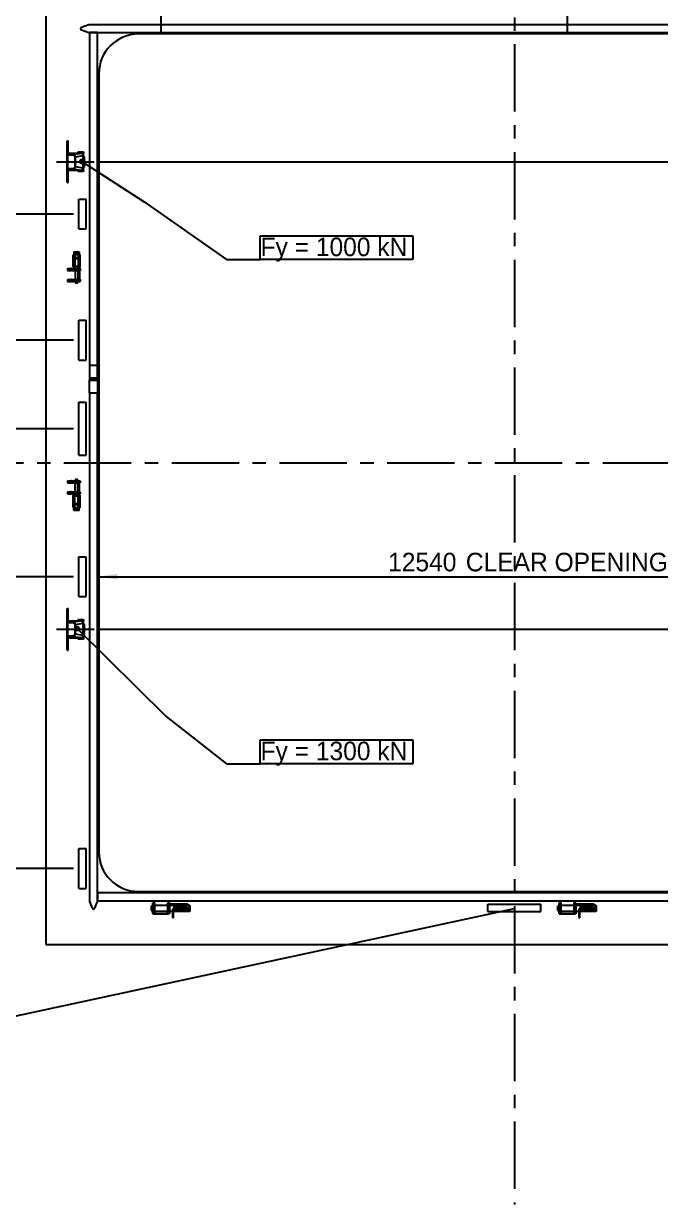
# Model space of a CAD drawing. Header units: millimetres. Extents: x 122 to 67127, y 397 to 47119.
# Drawn here: x 13411 to 23017, y 11385 to 29201 of the extents above; entities that cross this region are included whole.
import ezdxf

# ---------------------------------------------------------------- set-up
doc = ezdxf.new("R2010")
doc.units = ezdxf.units.MM
doc.header["$LTSCALE"] = 80
doc.linetypes.add('CENTERX2', pattern=[20.32, 12.7, -2.54, 2.54, -2.54])
doc.layers.add('AM_0', color=7, linetype='Continuous', lineweight=25)
for name, color, linetype in [('AM_5', 3, 'Continuous'), ('AM_6', 2, 'Continuous'), ('AM_7', 4, 'CENTERX2')]:
    doc.layers.add(name, color=color, linetype=linetype)
doc.styles.add('SLDTEXTSTYLE0', font='ARIAL.TTF', dxfattribs={"width": 0.948})
doc.dimstyles.new('SLDDIMSTYLE1', dxfattribs={"dimtxt": 280, "dimasz": 280, "dimexe": 0, "dimexo": 0.0625, "dimgap": 70, "dimtad": 0, "dimtih": 1, "dimtoh": 1, "dimdec": 1, "dimrnd": 1e-09, "dimzin": 12, "dimdsep": 46, "dimtxsty": 'SLDTEXTSTYLE0', "dimsah": 1, "dimcen": 0.09, "dimadec": 0, "dimazin": 3, "dimtfac": 1, "dimtdec": 1, "dimtofl": 0, "dimtmove": 0, "dimatfit": 3, "dimfxl": 1, "dimfrac": 2, "dimtolj": 1, "dimtzin": 12, "dimarcsym": 0})
doc.dimstyles.new('SLDDIMSTYLE2', dxfattribs={"dimtxt": 280, "dimasz": 280, "dimexe": 0, "dimexo": 0.0625, "dimgap": 70, "dimtad": 1, "dimdec": 1, "dimrnd": 1e-09, "dimzin": 12, "dimdsep": 46, "dimtxsty": 'SLDTEXTSTYLE0', "dimsah": 1, "dimcen": 0.09, "dimadec": 0, "dimazin": 3, "dimtfac": 1, "dimtdec": 1, "dimtofl": 0, "dimtmove": 0, "dimatfit": 3, "dimfxl": 1, "dimfrac": 2, "dimtolj": 1, "dimtzin": 12, "dimarcsym": 0})

# ---------------------------------------------------------------- blocks, each defined once
blk = doc.blocks.new('SW_NOTE_0')
at = {"layer": 'AM_6', "color": 0}
for p, q in [((-5, 29), (-5, 386)), ((-5, 386), (2297, 386)), ((2297, 386), (2297, 29)), ((2297, 29), (-5, 29))]:
    blk.add_line(p, q, dxfattribs=at)
at = {"layer": 'AM_6', "color": 0, "insert": (0, 361), "char_height": 280, "attachment_point": 1, "style": 'SLDTEXTSTYLE0'}
blk.add_mtext('Fy = 1000 kN', dxfattribs=at)
blk = doc.blocks.new('SW_NOTE_0_1')
at = {"layer": 'AM_6', "color": 0}
for p, q in [((-5, 27), (-5, 391)), ((-5, 391), (2297, 391)), ((2297, 391), (2297, 27)), ((2297, 27), (-5, 27))]:
    blk.add_line(p, q, dxfattribs=at)
at = {"layer": 'AM_6', "color": 0, "insert": (0, 361), "char_height": 280, "attachment_point": 1, "style": 'SLDTEXTSTYLE0'}
blk.add_mtext('Fy = 1300 kN', dxfattribs=at)
blk = doc.blocks.new('_Dot')
at = {"color": 0, "linetype": 'ByBlock', "lineweight": -2}
blk.add_line((-0.5, 0), (-1, 0), dxfattribs=at)
at = {"color": 0, "linetype": 'ByBlock', "const_width": 0.5}
blk.add_lwpolyline([(-0.25, 0, 1), (0.25, 0, 1)], format="xyb", close=True, dxfattribs=at)
blk = doc.blocks.new('_D_1')
at = {"layer": 'AM_5'}
for p, q in [((14164, 23088), (4978, 23088)), ((5064, 22575), (5064, 23088))]:
    blk.add_line(p, q, dxfattribs=at)
blk.add_solid([(5064, 23088), (5021, 22808), (5107, 22808)], dxfattribs=at)
at = {"layer": 'AM_5', "insert": (4336, 23235), "char_height": 280, "attachment_point": 1, "style": 'SLDTEXTSTYLE0'}
blk.add_mtext('513', dxfattribs=at)
blk = doc.blocks.new('_D_2')
at = {"layer": 'AM_5'}
for p, q in [((14164, 24424), (4978, 24424)), ((5064, 23088), (5064, 24424))]:
    blk.add_line(p, q, dxfattribs=at)
blk.add_solid([(5064, 24424), (5021, 24144), (5107, 24144)], dxfattribs=at)
at = {"layer": 'AM_5', "insert": (4122, 24571), "char_height": 280, "attachment_point": 1, "style": 'SLDTEXTSTYLE0'}
blk.add_mtext('1849', dxfattribs=at)
blk = doc.blocks.new('_D_3')
at = {"layer": 'AM_5'}
for p, q in [((14164, 26328), (4978, 26328)), ((5064, 24424), (5064, 26328))]:
    blk.add_line(p, q, dxfattribs=at)
blk.add_solid([(5064, 26328), (5021, 26048), (5107, 26048)], dxfattribs=at)
at = {"layer": 'AM_5', "insert": (4122, 26475), "char_height": 280, "attachment_point": 1, "style": 'SLDTEXTSTYLE0'}
blk.add_mtext('3753', dxfattribs=at)
blk = doc.blocks.new('_D_4')
at = {"layer": 'AM_5'}
for p, q in [((5064, 22575), (5064, 20856)), ((14164, 20856), (4978, 20856))]:
    blk.add_line(p, q, dxfattribs=at)
blk.add_solid([(5064, 20856), (5107, 21136), (5021, 21136)], dxfattribs=at)
at = {"layer": 'AM_5', "insert": (4122, 21003), "char_height": 280, "attachment_point": 1, "style": 'SLDTEXTSTYLE0'}
blk.add_mtext('1719', dxfattribs=at)
blk = doc.blocks.new('_D_5')
at = {"layer": 'AM_5'}
for p, q in [((5064, 20856), (5064, 16452)), ((14164, 16452), (4978, 16452))]:
    blk.add_line(p, q, dxfattribs=at)
blk.add_solid([(5064, 16452), (5107, 16732), (5021, 16732)], dxfattribs=at)
at = {"layer": 'AM_5', "insert": (4122, 16599), "char_height": 280, "attachment_point": 1, "style": 'SLDTEXTSTYLE0'}
blk.add_mtext('6123', dxfattribs=at)
blk = doc.blocks.new('_D_9')
at = {"layer": 'AM_5'}
for p, q in [((31371, 22575), (31371, 20062)), ((14556, 20062), (31457, 20062))]:
    blk.add_line(p, q, dxfattribs=at)
blk.add_solid([(31371, 20062), (31414, 20342), (31328, 20342)], dxfattribs=at)
at = {"layer": 'AM_5', "insert": (31457, 20208), "char_height": 280, "attachment_point": 1, "style": 'SLDTEXTSTYLE0'}
blk.add_mtext('2513.5', dxfattribs=at)
blk = doc.blocks.new('_D_11')
at = {"layer": 'AM_5'}
for p, q in [((14556, 27117), (31457, 27117)), ((31371, 22575), (31371, 27117))]:
    blk.add_line(p, q, dxfattribs=at)
blk.add_solid([(31371, 27117), (31328, 26837), (31414, 26837)], dxfattribs=at)
at = {"layer": 'AM_5', "insert": (31457, 27264), "char_height": 280, "attachment_point": 1, "style": 'SLDTEXTSTYLE0'}
blk.add_mtext('4542', dxfattribs=at)
blk = doc.blocks.new('_D_20')
at = {"layer": 'AM_5'}
blk.add_line((14546, 20856), (27086, 20856), dxfattribs=at)
for points in [[(14546, 20856), (14826, 20813), (14826, 20900)], [(27086, 20856), (26806, 20900), (26806, 20813)]]:
    blk.add_solid(points, dxfattribs=at)
at = {"layer": 'AM_5', "char_height": 280, "attachment_point": 1, "style": 'SLDTEXTSTYLE0'}
for s, insert in [('12540', (18910, 21217)), (' CLEAR OPENING', (19979, 21217))]:
    blk.add_mtext(s, dxfattribs=dict(at, insert=insert))

msp = doc.modelspace()

# ---------------------------------------------------------------- linework, layer by layer
at = {"layer": 'AM_0'}
for p, q in [((13746.47, 29845.45), (13746.47, 15305.45)), ((14396.47, 29185.45), (14284.55, 29144.21)), ((14284.55, 29106.68), (14396.47, 29065.45)), ((27236.47, 29185.45), (14396.47, 29185.45)), ((14396.47, 29065.45), (27236.47, 29065.45)), ((14526.47, 29065.45), (14406.47, 29065.45)), ((14406.47, 29065.45), (14406.47, 24045.45)), ((14526.47, 24045.45), (14526.47, 29065.45)), ((26486.47, 29045.45), (15146.47, 29045.45)), ((14546.47, 28445.45), (14546.47, 16705.45)), ((14066.47, 27264.25), (14066.47, 27432.25)), ((14066.47, 27432.25), (14081.47, 27432.25)), ((14066.47, 27264.25), (14081.47, 27264.25)), ((14066.47, 27241.48), (14066.47, 27264.25)), ((14081.47, 27264.25), (14081.47, 27432.25)), ((14081.47, 27239.25), (14081.47, 27264.25)), ((14236.47, 27252.45), (14236.47, 27264.45)), ((14236.47, 27264.45), (14316.47, 27264.45)), ((14316.47, 27264.45), (14316.47, 27252.45)), ((14076.47, 27242.45), (14066.47, 27241.48)), ((14066.47, 27222.45), (14066.47, 27241.48)), ((14078.47, 27222.45), (14066.47, 27222.45)), ((14066.47, 27012.45), (14066.47, 27222.45)), ((14163.47, 27217.45), (14072.47, 27217.45)), ((14072.47, 27217.45), (14072.47, 27017.45)), ((14078.47, 27242.45), (14076.47, 27242.45)), ((14078.47, 27222.45), (14078.47, 27242.45)), ((14078.47, 27239.25), (14081.47, 27239.25)), ((14078.47, 27217.45), (14078.47, 27222.45)), ((14078.69, 27236.06), (14078.68, 27232.08)), ((14078.68, 27232.08), (14078.68, 27217.45)), ((14078.69, 27236.06), (14086.71, 27243.2)), ((14078.69, 27217.45), (14078.69, 27236.06)), ((14086.71, 27223.61), (14080.48, 27217.45)), ((14081.47, 27244.45), (14236.47, 27244.45)), ((14086.71, 27243.2), (14086.71, 27223.61)), ((14273.22, 27242.59), (14086.71, 27243.2)), ((14086.71, 27223.61), (14159.46, 27223.37)), ((14159.44, 27217.45), (14159.46, 27223.37)), ((14273.22, 27242.59), (14159.46, 27223.37)), ((14189.47, 27195.45), (14163.47, 27217.45)), ((14189.47, 27039.45), (14189.47, 27195.45)), ((14189.47, 27192.45), (14192.5, 27192.45)), ((14192.5, 27192.45), (14310.86, 27212.45)), ((14192.5, 27042.45), (14192.5, 27192.45)), ((14236.47, 27252.45), (14316.47, 27252.45)), ((14236.47, 27247.45), (14236.47, 27252.45)), ((14316.47, 27247.45), (14236.47, 27247.45)), ((14236.47, 27247.45), (14236.47, 27242.71)), ((14288.47, 27242.45), (14276.9, 27242.45)), ((14288.47, 27242.45), (14316.47, 27242.45)), ((14310.86, 27022.45), (14310.86, 27212.45)), ((14316.47, 27252.45), (14316.47, 27247.45)), ((14316.47, 27242.45), (14316.47, 27247.45)), ((14316.47, 27214.45), (14316.47, 27242.45)), ((14316.47, 27020.45), (14316.47, 27214.45)), ((14321.47, 27197.45), (14316.47, 27197.45)), ((14321.47, 27037.45), (14321.47, 27197.45)), ((14321.47, 27197.45), (14326.47, 27197.45)), ((14331.47, 27197.45), (14326.47, 27197.45)), ((14326.47, 27197.45), (14326.47, 27037.45)), ((14331.47, 27037.45), (14331.47, 27197.45)), ((14078.47, 27012.45), (14066.47, 27012.45)), ((14066.47, 26993.41), (14066.47, 27012.45)), ((14066.47, 26993.41), (14076.47, 26992.45)), ((14066.47, 26970.65), (14066.47, 26993.41)), ((14066.47, 26970.65), (14081.47, 26970.65)), ((14066.47, 26802.65), (14066.47, 26970.65)), ((14072.47, 27017.45), (14163.47, 27017.45)), ((14078.47, 26992.45), (14076.47, 26992.45)), ((14078.47, 27012.45), (14078.47, 27017.45)), ((14078.47, 26992.45), (14078.47, 27012.45)), ((14078.47, 26995.65), (14081.47, 26995.65)), ((14078.67, 27017.45), (14078.67, 27002.81)), ((14078.68, 26998.83), (14078.67, 27002.81)), ((14078.68, 26998.83), (14078.68, 27017.45)), ((14086.71, 26991.69), (14078.68, 26998.83)), ((14080.48, 27017.45), (14086.71, 27011.28)), ((14081.47, 26970.65), (14081.47, 26995.65)), ((14081.47, 26990.45), (14236.47, 26990.45)), ((14081.47, 26802.65), (14081.47, 26970.65)), ((14159.46, 27011.52), (14086.71, 27011.28)), ((14086.71, 27011.28), (14086.71, 26991.69)), ((14086.71, 26991.69), (14273.22, 26992.3)), ((14159.44, 27017.45), (14159.46, 27011.52)), ((14159.46, 27011.52), (14273.22, 26992.3)), ((14163.47, 27017.45), (14189.47, 27039.45)), ((14189.47, 27042.45), (14192.5, 27042.45)), ((14310.86, 27022.45), (14192.5, 27042.45)), ((14236.47, 26992.18), (14236.47, 26987.45)), ((14236.47, 26987.45), (14316.47, 26987.45)), ((14236.47, 26982.45), (14236.47, 26987.45)), ((14236.47, 26970.45), (14236.47, 26982.45)), ((14316.47, 26982.45), (14236.47, 26982.45)), ((14316.47, 26970.45), (14236.47, 26970.45)), ((14276.9, 26992.45), (14288.47, 26992.45)), ((14316.47, 26992.45), (14288.47, 26992.45)), ((14316.47, 27037.45), (14321.47, 27037.45)), ((14316.47, 26992.45), (14316.47, 27020.45)), ((14316.47, 26987.45), (14316.47, 26992.45)), ((14316.47, 26987.45), (14316.47, 26982.45)), ((14316.47, 26982.45), (14316.47, 26970.45)), ((14326.47, 27037.45), (14321.47, 27037.45)), ((14326.47, 27037.45), (14331.47, 27037.45)), ((14066.47, 26802.65), (14081.47, 26802.65)), ((14244.47, 26103.45), (14244.47, 26553.45)), ((14244.47, 26553.45), (14354.47, 26553.45)), ((14354.47, 26103.45), (14354.47, 26553.45)), ((14244.47, 26103.45), (14354.47, 26103.45)), ((14154.47, 25695.45), (14154.47, 25545.45)), ((14164.47, 25695.45), (14154.47, 25695.45)), ((14159.47, 25660.45), (14164.47, 25665.45)), ((14164.47, 25655.45), (14159.47, 25660.45)), ((14164.47, 25665.45), (14164.47, 25695.45)), ((14254.47, 25665.45), (14164.47, 25665.45)), ((14169.47, 25758.45), (14169.47, 25721.43)), ((14169.47, 25758.45), (14174.47, 25758.45)), ((14169.47, 25708.68), (14169.47, 25665.45)), ((14174.47, 25758.45), (14174.47, 25743.45)), ((14174.47, 25758.45), (14186.47, 25758.45)), ((14244.47, 25743.45), (14174.47, 25743.45)), ((14174.47, 25733.45), (14174.47, 25743.45)), ((14244.47, 25733.45), (14174.47, 25733.45)), ((14174.47, 25733.45), (14174.47, 25723.73)), ((14174.47, 25712.77), (14174.47, 25665.45)), ((14234.47, 25725.45), (14184.47, 25725.45)), ((14184.47, 25715.45), (14184.47, 25725.45)), ((14184.47, 25715.45), (14234.47, 25715.45)), ((14186.47, 25758.45), (14232.47, 25758.45)), ((14186.47, 25758.45), (14186.47, 25743.45)), ((14186.47, 25733.45), (14186.47, 25725.45)), ((14186.47, 25715.45), (14186.47, 25665.45)), ((14232.47, 25758.45), (14244.47, 25758.45)), ((14232.47, 25758.45), (14232.47, 25743.45)), ((14232.47, 25733.45), (14232.47, 25725.45)), ((14232.47, 25715.45), (14232.47, 25665.45)), ((14234.47, 25715.45), (14234.47, 25725.45)), ((14244.47, 25758.45), (14244.47, 25743.45)), ((14244.47, 25758.45), (14249.47, 25758.45)), ((14244.47, 25733.45), (14244.47, 25743.45)), ((14244.47, 25733.45), (14244.47, 25723.73)), ((14244.47, 25712.77), (14244.47, 25665.45)), ((14249.47, 25758.45), (14249.47, 25721.43)), ((14249.47, 25708.68), (14249.47, 25665.45)), ((14254.47, 25695.45), (14254.47, 25665.45)), ((14254.47, 25695.45), (14264.47, 25695.45)), ((14254.47, 25665.45), (14259.47, 25660.45)), ((14259.47, 25660.45), (14254.47, 25655.45)), ((14264.47, 25545.45), (14264.47, 25695.45)), ((14075.26, 25508.45), (14075.26, 25478.45)), ((14075.26, 25508.45), (14123.67, 25508.45)), ((14075.26, 25478.45), (14123.67, 25478.45)), ((14123.67, 25508.45), (14123.67, 25478.45)), ((14133.67, 25508.45), (14123.67, 25508.45)), ((14133.67, 25478.45), (14123.67, 25478.45)), ((14133.67, 25508.45), (14133.67, 25478.45)), ((14133.67, 25508.45), (14254.47, 25508.45)), ((14133.67, 25478.45), (14254.47, 25478.45)), ((14164.47, 25545.45), (14154.47, 25545.45)), ((14164.47, 25545.45), (14164.47, 25655.45)), ((14164.47, 25655.45), (14254.47, 25655.45)), ((14169.47, 25655.45), (14169.47, 25532.22)), ((14169.47, 25519.47), (14169.47, 25508.45)), ((14174.47, 25655.45), (14174.47, 25528.13)), ((14174.47, 25517.16), (14174.47, 25508.45)), ((14189.47, 25525.45), (14184.47, 25525.45)), ((14184.47, 25525.45), (14184.47, 25515.45)), ((14184.47, 25515.45), (14189.47, 25515.45)), ((14186.47, 25655.45), (14186.47, 25525.45)), ((14186.47, 25515.45), (14186.47, 25508.45)), ((14229.47, 25535.45), (14189.47, 25535.45)), ((14189.47, 25535.45), (14189.47, 25508.45)), ((14189.47, 25478.45), (14189.47, 25340.45)), ((14229.47, 25535.45), (14229.47, 25508.45)), ((14234.47, 25525.45), (14229.47, 25525.45)), ((14229.47, 25515.45), (14234.47, 25515.45)), ((14229.47, 25478.45), (14229.47, 25340.45)), ((14232.47, 25655.45), (14232.47, 25525.45)), ((14232.47, 25515.45), (14232.47, 25508.45)), ((14232.47, 25478.45), (14232.47, 25340.45)), ((14234.47, 25525.45), (14234.47, 25515.45)), ((14244.47, 25655.45), (14244.47, 25528.13)), ((14244.47, 25517.16), (14244.47, 25508.45)), ((14249.47, 25655.45), (14249.47, 25532.22)), ((14249.47, 25519.47), (14249.47, 25508.45)), ((14252.47, 25478.45), (14252.47, 25340.45)), ((14254.47, 25655.45), (14254.47, 25545.45)), ((14254.47, 25545.45), (14264.47, 25545.45)), ((14254.47, 25508.45), (14254.47, 25478.45)), ((14254.47, 25508.45), (14264.47, 25508.45)), ((14254.47, 25478.45), (14264.47, 25478.45)), ((14264.47, 25508.45), (14264.47, 25478.45)), ((14075.26, 25340.45), (14075.26, 25310.45)), ((14075.26, 25340.45), (14123.67, 25340.45)), ((14075.26, 25310.45), (14123.67, 25310.45)), ((14123.67, 25340.45), (14123.67, 25310.45)), ((14133.67, 25340.45), (14123.67, 25340.45)), ((14133.67, 25310.45), (14123.67, 25310.45)), ((14133.67, 25340.45), (14133.67, 25310.45)), ((14133.67, 25340.45), (14254.47, 25340.45)), ((14133.67, 25310.45), (14254.47, 25310.45)), ((14189.47, 25310.45), (14189.47, 25295.45)), ((14229.47, 25310.45), (14229.47, 25295.45)), ((14254.47, 25340.45), (14254.47, 25310.45)), ((14254.47, 25340.45), (14264.47, 25340.45)), ((14254.47, 25310.45), (14264.47, 25310.45)), ((14264.47, 25340.45), (14264.47, 25310.45)), ((14189.47, 25295.45), (14229.47, 25295.45)), ((14189.47, 25295.45), (14199.47, 25285.45)), ((14219.47, 25285.45), (14199.47, 25285.45)), ((14219.47, 25285.45), (14229.47, 25295.45)), ((14244.47, 24724.45), (14354.47, 24724.45)), ((14244.47, 24124.45), (14244.47, 24724.45)), ((14354.47, 24124.45), (14354.47, 24724.45)), ((14244.47, 24124.45), (14354.47, 24124.45)), ((14406.47, 24045.45), (14526.47, 24045.45)), ((14406.47, 24042.9), (14406.47, 23852.63)), ((14526.47, 23852.63), (14526.47, 24042.9)), ((14406.47, 23852.63), (14526.47, 23852.63)), ((14406.47, 23849.9), (14406.47, 23852.63)), ((14526.47, 23849.9), (14406.47, 23849.9)), ((14406.47, 23849.9), (14406.47, 23842.97)), ((14406.47, 23842.97), (14526.47, 23842.97)), ((14406.47, 23842.95), (14406.47, 23827.95)), ((14526.47, 23842.95), (14406.47, 23842.95)), ((14406.47, 23827.95), (14526.47, 23827.95)), ((14406.47, 23827.92), (14526.47, 23827.92)), ((14406.47, 23827.92), (14406.47, 23820.99)), ((14406.47, 23820.99), (14526.47, 23820.99)), ((14406.47, 23818.26), (14406.47, 23820.99)), ((14526.47, 23818.26), (14406.47, 23818.26)), ((14406.47, 23627.99), (14406.47, 23818.26)), ((14416.47, 23842.97), (14416.47, 23842.95)), ((14416.47, 23827.95), (14416.47, 23827.92)), ((14426.47, 23842.97), (14426.47, 23842.95)), ((14426.47, 23827.95), (14426.47, 23827.92)), ((14506.47, 23842.95), (14506.47, 23842.97)), ((14506.47, 23827.92), (14506.47, 23827.95)), ((14516.47, 23842.95), (14516.47, 23842.97)), ((14516.47, 23827.92), (14516.47, 23827.95)), ((14526.47, 23852.63), (14526.47, 23849.9)), ((14526.47, 23849.9), (14526.47, 23842.97)), ((14526.47, 23827.95), (14526.47, 23842.95)), ((14526.47, 23827.92), (14526.47, 23820.99)), ((14526.47, 23820.99), (14526.47, 23818.26)), ((14526.47, 23818.26), (14526.47, 23627.99)), ((14526.47, 23625.45), (14406.47, 23625.45)), ((14406.47, 23625.45), (14406.47, 15955.45)), ((14526.47, 15955.45), (14526.47, 23625.45)), ((14244.47, 23488.45), (14354.47, 23488.45)), ((14244.47, 22688.45), (14244.47, 23488.45)), ((14354.47, 22688.45), (14354.47, 23488.45)), ((14244.47, 22688.45), (14354.47, 22688.45)), ((14075.26, 22302.45), (14075.26, 22272.45)), ((14075.26, 22302.45), (14123.67, 22302.45)), ((14075.26, 22272.45), (14123.67, 22272.45)), ((14123.67, 22302.45), (14123.67, 22272.45)), ((14133.67, 22302.45), (14123.67, 22302.45)), ((14133.67, 22272.45), (14123.67, 22272.45)), ((14133.67, 22302.45), (14133.67, 22272.45)), ((14133.67, 22302.45), (14254.47, 22302.45)), ((14133.67, 22272.45), (14254.47, 22272.45)), ((14199.47, 22327.45), (14189.47, 22317.45)), ((14189.47, 22302.45), (14189.47, 22317.45)), ((14229.47, 22317.45), (14189.47, 22317.45)), ((14189.47, 22134.45), (14189.47, 22272.45)), ((14199.47, 22327.45), (14219.47, 22327.45)), ((14229.47, 22317.45), (14219.47, 22327.45)), ((14229.47, 22302.45), (14229.47, 22317.45)), ((14229.47, 22134.45), (14229.47, 22272.45)), ((14232.47, 22134.45), (14232.47, 22272.45)), ((14252.47, 22134.45), (14252.47, 22272.45)), ((14254.47, 22302.45), (14254.47, 22272.45)), ((14254.47, 22302.45), (14264.47, 22302.45)), ((14254.47, 22272.45), (14264.47, 22272.45)), ((14264.47, 22302.45), (14264.47, 22272.45)), ((14075.26, 22134.45), (14075.26, 22104.45)), ((14075.26, 22134.45), (14123.67, 22134.45)), ((14075.26, 22104.45), (14123.67, 22104.45)), ((14123.67, 22134.45), (14123.67, 22104.45)), ((14133.67, 22134.45), (14123.67, 22134.45)), ((14133.67, 22104.45), (14123.67, 22104.45)), ((14133.67, 22134.45), (14133.67, 22104.45)), ((14133.67, 22134.45), (14254.47, 22134.45)), ((14133.67, 22104.45), (14254.47, 22104.45)), ((14169.47, 22093.43), (14169.47, 22104.45)), ((14174.47, 22095.73), (14174.47, 22104.45)), ((14189.47, 22097.45), (14184.47, 22097.45)), ((14184.47, 22087.45), (14184.47, 22097.45)), ((14186.47, 22097.45), (14186.47, 22104.45)), ((14189.47, 22077.45), (14189.47, 22104.45)), ((14229.47, 22077.45), (14229.47, 22104.45)), ((14234.47, 22097.45), (14229.47, 22097.45)), ((14232.47, 22097.45), (14232.47, 22104.45)), ((14234.47, 22087.45), (14234.47, 22097.45)), ((14244.47, 22095.73), (14244.47, 22104.45)), ((14249.47, 22093.43), (14249.47, 22104.45)), ((14254.47, 22134.45), (14254.47, 22104.45)), ((14254.47, 22134.45), (14264.47, 22134.45)), ((14254.47, 22104.45), (14264.47, 22104.45)), ((14264.47, 22134.45), (14264.47, 22104.45)), ((14154.47, 22067.45), (14154.47, 21917.45)), ((14164.47, 22067.45), (14154.47, 22067.45)), ((14164.47, 21917.45), (14154.47, 21917.45)), ((14159.47, 21952.45), (14164.47, 21957.45)), ((14164.47, 21947.45), (14159.47, 21952.45)), ((14164.47, 21957.45), (14164.47, 22067.45)), ((14254.47, 21957.45), (14164.47, 21957.45)), ((14164.47, 21917.45), (14164.47, 21947.45)), ((14164.47, 21947.45), (14254.47, 21947.45)), ((14169.47, 21957.45), (14169.47, 22080.68)), ((14169.47, 21904.22), (14169.47, 21947.45)), ((14174.47, 21957.45), (14174.47, 22084.77)), ((14174.47, 21900.13), (14174.47, 21947.45)), ((14184.47, 22087.45), (14189.47, 22087.45)), ((14186.47, 21957.45), (14186.47, 22087.45)), ((14186.47, 21897.45), (14186.47, 21947.45)), ((14189.47, 22077.45), (14229.47, 22077.45)), ((14229.47, 22087.45), (14234.47, 22087.45)), ((14232.47, 21957.45), (14232.47, 22087.45)), ((14232.47, 21897.45), (14232.47, 21947.45)), ((14244.47, 21957.45), (14244.47, 22084.77)), ((14244.47, 21900.13), (14244.47, 21947.45)), ((14249.47, 21957.45), (14249.47, 22080.68)), ((14249.47, 21904.22), (14249.47, 21947.45)), ((14254.47, 22067.45), (14254.47, 21957.45)), ((14254.47, 22067.45), (14264.47, 22067.45)), ((14254.47, 21957.45), (14259.47, 21952.45)), ((14259.47, 21952.45), (14254.47, 21947.45)), ((14254.47, 21947.45), (14254.47, 21917.45)), ((14254.47, 21917.45), (14264.47, 21917.45)), ((14264.47, 21917.45), (14264.47, 22067.45)), ((14169.47, 21854.45), (14169.47, 21891.47)), ((14174.47, 21854.45), (14169.47, 21854.45)), ((14174.47, 21879.45), (14174.47, 21889.16)), ((14174.47, 21879.45), (14174.47, 21869.45)), ((14174.47, 21879.45), (14244.47, 21879.45)), ((14174.47, 21869.45), (14244.47, 21869.45)), ((14174.47, 21854.45), (14174.47, 21869.45)), ((14186.47, 21854.45), (14174.47, 21854.45)), ((14234.47, 21897.45), (14184.47, 21897.45)), ((14184.47, 21897.45), (14184.47, 21887.45)), ((14184.47, 21887.45), (14234.47, 21887.45)), ((14186.47, 21879.45), (14186.47, 21887.45)), ((14186.47, 21854.45), (14186.47, 21869.45)), ((14232.47, 21854.45), (14186.47, 21854.45)), ((14232.47, 21879.45), (14232.47, 21887.45)), ((14232.47, 21854.45), (14232.47, 21869.45)), ((14244.47, 21854.45), (14232.47, 21854.45)), ((14234.47, 21897.45), (14234.47, 21887.45)), ((14244.47, 21879.45), (14244.47, 21889.16)), ((14244.47, 21879.45), (14244.47, 21869.45)), ((14244.47, 21854.45), (14244.47, 21869.45)), ((14249.47, 21854.45), (14244.47, 21854.45)), ((14249.47, 21854.45), (14249.47, 21891.47)), ((14244.47, 21156.45), (14354.47, 21156.45)), ((14244.47, 20556.45), (14244.47, 21156.45)), ((14354.47, 20556.45), (14354.47, 21156.45)), ((14244.47, 20556.45), (14354.47, 20556.45)), ((14066.47, 20376.75), (14081.47, 20376.75)), ((14066.47, 20208.75), (14066.47, 20376.75)), ((14081.47, 20208.75), (14081.47, 20376.75)), ((14066.47, 20208.75), (14081.47, 20208.75)), ((14066.47, 20185.98), (14066.47, 20208.75)), ((14076.47, 20186.95), (14066.47, 20185.98)), ((14066.47, 20166.95), (14066.47, 20185.98)), ((14078.47, 20166.95), (14066.47, 20166.95)), ((14066.47, 19956.95), (14066.47, 20166.95)), ((14163.47, 20161.95), (14072.47, 20161.95)), ((14072.47, 20161.95), (14072.47, 19961.95)), ((14078.47, 20186.95), (14076.47, 20186.95)), ((14078.47, 20166.95), (14078.47, 20186.95)), ((14078.47, 20183.75), (14081.47, 20183.75)), ((14078.47, 20161.95), (14078.47, 20166.95)), ((14078.69, 20180.56), (14078.68, 20176.58)), ((14078.68, 20176.58), (14078.68, 20161.95)), ((14078.69, 20180.56), (14086.71, 20187.7)), ((14078.69, 20161.95), (14078.69, 20180.56)), ((14086.71, 20168.11), (14080.48, 20161.95)), ((14081.47, 20183.75), (14081.47, 20208.75)), ((14081.47, 20188.95), (14236.47, 20188.95)), ((14086.71, 20187.7), (14086.71, 20168.11)), ((14273.22, 20187.09), (14086.71, 20187.7)), ((14086.71, 20168.11), (14159.46, 20167.87)), ((14159.44, 20161.95), (14159.46, 20167.87)), ((14273.22, 20187.09), (14159.46, 20167.87)), ((14189.47, 20139.95), (14163.47, 20161.95)), ((14189.47, 19983.95), (14189.47, 20139.95)), ((14189.47, 20136.95), (14192.5, 20136.95)), ((14192.5, 20136.95), (14310.86, 20156.95)), ((14192.5, 19986.95), (14192.5, 20136.95)), ((14236.47, 20196.95), (14236.47, 20208.95)), ((14236.47, 20208.95), (14316.47, 20208.95)), ((14236.47, 20191.95), (14236.47, 20196.95)), ((14236.47, 20196.95), (14316.47, 20196.95)), ((14316.47, 20191.95), (14236.47, 20191.95)), ((14236.47, 20191.95), (14236.47, 20187.21)), ((14288.47, 20186.95), (14276.9, 20186.95)), ((14288.47, 20186.95), (14316.47, 20186.95)), ((14310.86, 19966.95), (14310.86, 20156.95)), ((14316.47, 20208.95), (14316.47, 20196.95)), ((14316.47, 20196.95), (14316.47, 20191.95)), ((14316.47, 20186.95), (14316.47, 20191.95)), ((14316.47, 20158.95), (14316.47, 20186.95)), ((14316.47, 19964.95), (14316.47, 20158.95)), ((14321.47, 20141.95), (14316.47, 20141.95)), ((14321.47, 19981.95), (14321.47, 20141.95)), ((14321.47, 20141.95), (14326.47, 20141.95)), ((14331.47, 20141.95), (14326.47, 20141.95)), ((14326.47, 20141.95), (14326.47, 19981.95)), ((14331.47, 19981.95), (14331.47, 20141.95)), ((14078.47, 19956.95), (14066.47, 19956.95)), ((14066.47, 19937.91), (14066.47, 19956.95)), ((14072.47, 19961.95), (14163.47, 19961.95)), ((14078.47, 19956.95), (14078.47, 19961.95)), ((14078.47, 19936.95), (14078.47, 19956.95)), ((14078.67, 19961.95), (14078.67, 19947.31)), ((14078.68, 19943.33), (14078.68, 19961.95)), ((14080.48, 19961.95), (14086.71, 19955.78)), ((14159.46, 19956.02), (14086.71, 19955.78)), ((14086.71, 19955.78), (14086.71, 19936.19)), ((14159.44, 19961.95), (14159.46, 19956.02)), ((14159.46, 19956.02), (14273.22, 19936.8)), ((14163.47, 19961.95), (14189.47, 19983.95)), ((14189.47, 19986.95), (14192.5, 19986.95)), ((14310.86, 19966.95), (14192.5, 19986.95)), ((14316.47, 19981.95), (14321.47, 19981.95)), ((14316.47, 19936.95), (14316.47, 19964.95)), ((14326.47, 19981.95), (14321.47, 19981.95)), ((14326.47, 19981.95), (14331.47, 19981.95)), ((14066.47, 19937.91), (14076.47, 19936.95)), ((14066.47, 19915.15), (14066.47, 19937.91)), ((14066.47, 19915.15), (14081.47, 19915.15)), ((14066.47, 19747.15), (14066.47, 19915.15)), ((14078.47, 19936.95), (14076.47, 19936.95)), ((14078.47, 19940.15), (14081.47, 19940.15)), ((14078.68, 19943.33), (14078.67, 19947.31)), ((14086.71, 19936.19), (14078.68, 19943.33)), ((14081.47, 19915.15), (14081.47, 19940.15)), ((14081.47, 19934.95), (14236.47, 19934.95)), ((14081.47, 19747.15), (14081.47, 19915.15)), ((14086.71, 19936.19), (14273.22, 19936.8)), ((14236.47, 19936.68), (14236.47, 19931.95)), ((14236.47, 19931.95), (14316.47, 19931.95)), ((14236.47, 19926.95), (14236.47, 19931.95)), ((14236.47, 19914.95), (14236.47, 19926.95)), ((14316.47, 19926.95), (14236.47, 19926.95)), ((14316.47, 19914.95), (14236.47, 19914.95)), ((14276.9, 19936.95), (14288.47, 19936.95)), ((14316.47, 19936.95), (14288.47, 19936.95)), ((14316.47, 19931.95), (14316.47, 19936.95)), ((14316.47, 19931.95), (14316.47, 19926.95)), ((14316.47, 19926.95), (14316.47, 19914.95)), ((14066.47, 19747.15), (14081.47, 19747.15)), ((14244.47, 16152.45), (14244.47, 16752.45)), ((14244.47, 16752.45), (14354.47, 16752.45)), ((14354.47, 16152.45), (14354.47, 16752.45)), ((14244.47, 16152.45), (14354.47, 16152.45)), ((27106.47, 16085.45), (14526.47, 16085.45)), ((14526.47, 16085.45), (14526.47, 15965.45)), ((15146.47, 16105.45), (26486.47, 16105.45)), ((14406.47, 15955.45), (14447.93, 15852.95)), ((14485.01, 15852.95), (14526.47, 15955.45)), ((14526.47, 15965.45), (27106.47, 15965.45)), ((15361.47, 15893.45), (15341.47, 15883.45)), ((15341.47, 15850.95), (15341.47, 15883.45)), ((15362.97, 15893.45), (15361.47, 15893.45)), ((15361.47, 15893.45), (15361.47, 15850.95)), ((15362.97, 15933.45), (15392.97, 15933.45)), ((15362.97, 15768.45), (15362.97, 15933.45)), ((15392.97, 15768.45), (15392.97, 15933.45)), ((15580.97, 15893.45), (15392.97, 15893.45)), ((15610.97, 15933.45), (15580.97, 15933.45)), ((15580.97, 15933.45), (15580.97, 15768.45)), ((15610.97, 15933.45), (15610.97, 15768.45)), ((15885.97, 15914.59), (15610.97, 15914.59)), ((15920.97, 15896.91), (15610.97, 15896.91)), ((15920.97, 15895.49), (15610.97, 15895.49)), ((15681.47, 15893.45), (15610.97, 15893.45)), ((15691.47, 15883.45), (15681.47, 15893.45)), ((15681.47, 15850.95), (15681.47, 15893.45)), ((15920.97, 15889.84), (15685.08, 15889.84)), ((15691.47, 15883.45), (15691.47, 15850.95)), ((15875.97, 15859.43), (15905.97, 15859.43)), ((15875.97, 15856.96), (15875.97, 15859.43)), ((15915.97, 15896.91), (15885.97, 15914.59)), ((15905.97, 15856.96), (15905.97, 15859.43)), ((15920.97, 15896.91), (15920.97, 15895.49)), ((15920.97, 15895.49), (15920.97, 15889.84)), ((15920.97, 15889.84), (15920.97, 15856.96)), ((20416.47, 15803.45), (20416.47, 15913.45)), ((20416.47, 15913.45), (21216.47, 15913.45)), ((21216.47, 15803.45), (21216.47, 15913.45)), ((21490.97, 15893.45), (21470.97, 15883.45)), ((21470.97, 15850.95), (21470.97, 15883.45)), ((21492.47, 15893.45), (21490.97, 15893.45)), ((21490.97, 15893.45), (21490.97, 15850.95)), ((21492.47, 15933.45), (21522.47, 15933.45)), ((21492.47, 15768.45), (21492.47, 15933.45)), ((21522.47, 15768.45), (21522.47, 15933.45)), ((21710.47, 15893.45), (21522.47, 15893.45)), ((21740.47, 15933.45), (21710.47, 15933.45)), ((21710.47, 15933.45), (21710.47, 15768.45)), ((21740.47, 15933.45), (21740.47, 15768.45)), ((22015.47, 15914.59), (21740.47, 15914.59)), ((22050.47, 15896.91), (21740.47, 15896.91)), ((22050.47, 15895.49), (21740.47, 15895.49)), ((21810.97, 15893.45), (21740.47, 15893.45)), ((21820.97, 15883.45), (21810.97, 15893.45)), ((21810.97, 15850.95), (21810.97, 15893.45)), ((22050.47, 15889.84), (21814.58, 15889.84)), ((21820.97, 15883.45), (21820.97, 15850.95)), ((22005.47, 15859.43), (22035.47, 15859.43)), ((22005.47, 15856.96), (22005.47, 15859.43)), ((22045.47, 15896.91), (22015.47, 15914.59)), ((22035.47, 15856.96), (22035.47, 15859.43)), ((22050.47, 15896.91), (22050.47, 15895.49)), ((22050.47, 15895.49), (22050.47, 15889.84)), ((22050.47, 15889.84), (22050.47, 15856.96)), ((11373.4, 13813.33), (20816.47, 15850.95)), ((15341.47, 15818.45), (15341.47, 15850.95)), ((15341.47, 15818.45), (15361.47, 15808.45)), ((15361.47, 15850.95), (15361.47, 15808.45)), ((15361.47, 15808.45), (15362.97, 15808.45)), ((15362.97, 15768.45), (15392.97, 15768.45)), ((15381.97, 15762.45), (15381.97, 15768.45)), ((15591.97, 15762.45), (15381.97, 15762.45)), ((15392.97, 15808.45), (15580.97, 15808.45)), ((15580.97, 15768.45), (15392.97, 15768.45)), ((15610.97, 15768.45), (15580.97, 15768.45)), ((15591.97, 15762.45), (15591.97, 15768.45)), ((15610.97, 15808.45), (15658.47, 15808.45)), ((15658.61, 15806.4), (15610.97, 15806.4)), ((15658.47, 15804.98), (15610.97, 15804.98)), ((15658.47, 15836.89), (15658.47, 15807.84)), ((15658.77, 15805.75), (15658.47, 15805.45)), ((15658.47, 15805.45), (15658.47, 15711.45)), ((15658.87, 15805.45), (15658.47, 15805.45)), ((15658.47, 15711.45), (15661.47, 15708.45)), ((15658.47, 15711.45), (15674.47, 15711.45)), ((15671.47, 15708.45), (15661.47, 15708.45)), ((15671.47, 15708.45), (15674.47, 15711.45)), ((15674.47, 15805.45), (15674.06, 15805.45)), ((15674.47, 15805.45), (15674.16, 15805.75)), ((15920.97, 15806.4), (15674.32, 15806.4)), ((15674.47, 15807.84), (15674.47, 15836.89)), ((15674.47, 15808.45), (15681.47, 15808.45)), ((15674.47, 15711.45), (15674.47, 15805.45)), ((15920.97, 15804.98), (15674.47, 15804.98)), ((15681.47, 15808.45), (15681.47, 15850.95)), ((15681.47, 15808.45), (15691.47, 15818.45)), ((15920.97, 15812.06), (15685.08, 15812.06)), ((15875.97, 15856.96), (15691.47, 15856.96)), ((15691.47, 15850.95), (15691.47, 15818.45)), ((15875.97, 15847.94), (15691.47, 15847.94)), ((15875.97, 15843.17), (15691.47, 15843.17)), ((15691.47, 15831.85), (15905.97, 15831.85)), ((15875.97, 15847.94), (15875.97, 15856.96)), ((15875.97, 15847.94), (15875.97, 15843.17)), ((15920.97, 15856.96), (15905.97, 15856.96)), ((15905.97, 15844.94), (15905.97, 15856.96)), ((15920.97, 15844.94), (15905.97, 15844.94)), ((15905.97, 15831.85), (15905.97, 15844.94)), ((15920.97, 15856.96), (15920.97, 15844.94)), ((15920.97, 15844.94), (15920.97, 15812.06)), ((15920.97, 15812.06), (15920.97, 15806.4)), ((15920.97, 15806.4), (15920.97, 15804.98)), ((20416.47, 15803.45), (21216.47, 15803.45)), ((21470.97, 15818.45), (21470.97, 15850.95)), ((21470.97, 15818.45), (21490.97, 15808.45)), ((21490.97, 15850.95), (21490.97, 15808.45)), ((21490.97, 15808.45), (21492.47, 15808.45)), ((21492.47, 15768.45), (21522.47, 15768.45)), ((21511.47, 15762.45), (21511.47, 15768.45)), ((21721.47, 15762.45), (21511.47, 15762.45)), ((21522.47, 15808.45), (21710.47, 15808.45)), ((21710.47, 15768.45), (21522.47, 15768.45)), ((21740.47, 15768.45), (21710.47, 15768.45)), ((21721.47, 15762.45), (21721.47, 15768.45)), ((21740.47, 15808.45), (21787.97, 15808.45)), ((21788.11, 15806.4), (21740.47, 15806.4)), ((21787.97, 15804.98), (21740.47, 15804.98)), ((21787.97, 15836.89), (21787.97, 15807.84)), ((21788.27, 15805.75), (21787.97, 15805.45)), ((21787.97, 15805.45), (21787.97, 15711.45)), ((21788.37, 15805.45), (21787.97, 15805.45)), ((21787.97, 15711.45), (21790.97, 15708.45)), ((21787.97, 15711.45), (21803.97, 15711.45)), ((21800.97, 15708.45), (21790.97, 15708.45)), ((21800.97, 15708.45), (21803.97, 15711.45)), ((21803.97, 15805.45), (21803.56, 15805.45)), ((21803.97, 15805.45), (21803.66, 15805.75)), ((22050.47, 15806.4), (21803.82, 15806.4)), ((21803.97, 15807.84), (21803.97, 15836.89)), ((21803.97, 15808.45), (21810.97, 15808.45)), ((21803.97, 15711.45), (21803.97, 15805.45)), ((22050.47, 15804.98), (21803.97, 15804.98)), ((21810.97, 15808.45), (21810.97, 15850.95)), ((21810.97, 15808.45), (21820.97, 15818.45)), ((22050.47, 15812.06), (21814.58, 15812.06)), ((22005.47, 15856.96), (21820.97, 15856.96)), ((21820.97, 15850.95), (21820.97, 15818.45)), ((22005.47, 15847.94), (21820.97, 15847.94)), ((22005.47, 15843.17), (21820.97, 15843.17)), ((21820.97, 15831.85), (22035.47, 15831.85)), ((22005.47, 15847.94), (22005.47, 15856.96)), ((22005.47, 15847.94), (22005.47, 15843.17)), ((22050.47, 15856.96), (22035.47, 15856.96)), ((22035.47, 15844.94), (22035.47, 15856.96)), ((22050.47, 15844.94), (22035.47, 15844.94)), ((22035.47, 15831.85), (22035.47, 15844.94)), ((22050.47, 15856.96), (22050.47, 15844.94)), ((22050.47, 15844.94), (22050.47, 15812.06)), ((22050.47, 15812.06), (22050.47, 15806.4)), ((22050.47, 15806.4), (22050.47, 15804.98)), ((13746.47, 15305.45), (27886.47, 15305.45))]:
    msp.add_line(p, q, dxfattribs=at)
at = {"layer": 'AM_0', "flags": 128}
for points in [[(14078.68, 27225.01), (14078.48, 27224.72), (14078.47, 27224.69)], [(14078.47, 27010.2), (14078.48, 27010.17), (14078.67, 27009.89)], [(14078.68, 20169.51), (14078.48, 20169.22), (14078.47, 20169.19)], [(14078.47, 19954.7), (14078.48, 19954.67), (14078.67, 19954.39)], [(15666.47, 15800.23), (15664.75, 15800.41), (15663.11, 15800.93), (15661.63, 15801.78), (15660.37, 15802.91), (15659.4, 15804.27), (15658.76, 15805.8), (15658.48, 15807.43), (15658.57, 15809.07), (15659.04, 15810.65), (15659.85, 15812.11), (15660.97, 15813.36), (15662.34, 15814.36), (15663.91, 15815.05), (15665.6, 15815.4), (15667.33, 15815.4), (15669.02, 15815.05), (15670.59, 15814.36), (15671.97, 15813.36), (15673.09, 15812.11), (15673.9, 15810.65), (15674.36, 15809.07), (15674.46, 15807.43), (15674.18, 15805.8), (15673.54, 15804.27), (15672.57, 15802.91), (15671.31, 15801.78), (15669.83, 15800.93), (15668.19, 15800.41), (15666.47, 15800.23)], [(15666.47, 15802.16), (15667.82, 15802.33), (15669.07, 15802.85), (15670.12, 15803.67), (15670.91, 15804.72), (15671.36, 15805.94), (15671.46, 15807.24), (15671.18, 15808.5), (15670.55, 15809.65), (15669.62, 15810.6), (15668.46, 15811.27), (15667.15, 15811.62), (15665.79, 15811.62), (15664.48, 15811.27), (15663.31, 15810.6), (15662.38, 15809.65), (15661.76, 15808.5), (15661.48, 15807.24), (15661.57, 15805.94), (15662.03, 15804.72), (15662.81, 15803.67), (15663.87, 15802.85), (15665.12, 15802.33), (15666.47, 15802.16)], [(21795.97, 15800.23), (21794.25, 15800.41), (21792.61, 15800.93), (21791.13, 15801.78), (21789.87, 15802.91), (21788.9, 15804.27), (21788.26, 15805.8), (21787.98, 15807.43), (21788.07, 15809.07), (21788.54, 15810.65), (21789.35, 15812.11), (21790.47, 15813.36), (21791.84, 15814.36), (21793.41, 15815.05), (21795.1, 15815.4), (21796.83, 15815.4), (21798.52, 15815.05), (21800.09, 15814.36), (21801.47, 15813.36), (21802.59, 15812.11), (21803.4, 15810.65), (21803.86, 15809.07), (21803.96, 15807.43), (21803.68, 15805.8), (21803.04, 15804.27), (21802.07, 15802.91), (21800.81, 15801.78), (21799.33, 15800.93), (21797.69, 15800.41), (21795.97, 15800.23)], [(21795.97, 15802.16), (21797.32, 15802.33), (21798.57, 15802.85), (21799.62, 15803.67), (21800.41, 15804.72), (21800.86, 15805.94), (21800.96, 15807.24), (21800.68, 15808.5), (21800.05, 15809.65), (21799.12, 15810.6), (21797.96, 15811.27), (21796.65, 15811.62), (21795.29, 15811.62), (21793.98, 15811.27), (21792.81, 15810.6), (21791.88, 15809.65), (21791.26, 15808.5), (21790.98, 15807.24), (21791.07, 15805.94), (21791.53, 15804.72), (21792.31, 15803.67), (21793.37, 15802.85), (21794.62, 15802.33), (21795.97, 15802.16)]]:
    msp.add_lwpolyline(points, dxfattribs=at)
at = {"layer": 'AM_0'}
for centre, radius, start, end in [((14291.47, 29125.45), 20, 110.225592, 249.774408), ((15146.47, 28445.45), 600, 90, 180), ((14094.47, 27214.45), 28, 113.718282, 124.849905), ((14288.47, 27214.45), 28, 0, 90), ((14094.47, 27020.45), 28, 235.150095, 246.260963), ((14288.47, 27020.45), 28, 270, 0), ((14184.47, 25695.45), 30, 90, 180), ((14184.47, 25695.45), 20, 90, 180), ((14234.47, 25695.45), 30, 0, 90), ((14234.47, 25695.45), 20, 0, 90), ((14184.47, 25545.45), 30, 180, 270), ((14184.47, 25545.45), 20, 180, 270), ((14234.47, 25545.45), 20, 270, 0), ((14234.47, 25545.45), 30, 270, 0), ((14184.47, 22067.45), 30, 90, 180), ((14234.47, 22067.45), 30, 0, 90), ((14184.47, 21917.45), 30, 180, 270), ((14184.47, 22067.45), 20, 90, 180), ((14184.47, 21917.45), 20, 180, 270), ((14234.47, 22067.45), 20, 0, 90), ((14234.47, 21917.45), 20, 270, 0), ((14234.47, 21917.45), 30, 270, 0), ((14094.47, 20158.95), 28, 113.718282, 124.849905), ((14288.47, 20158.95), 28, 0, 90), ((14288.47, 19964.95), 28, 270, 0), ((14094.47, 19964.95), 28, 235.150095, 246.260963), ((15146.47, 16705.45), 600, 180, 270), ((14466.47, 15860.45), 20, 202.022493, 337.977507), ((15666.47, 15836.58), 8.01, 2.186277, 177.813723), ((21795.97, 15836.58), 8.01, 2.186277, 177.813723)]:
    msp.add_arc(centre, radius, start, end, dxfattribs=at)
for centre, major_axis, start_param, end_param in [((14291.51, 27213.86), (39.89, -18.85), 1.80175693, 2.28223097), ((14291.51, 27021.03), (39.89, 18.85), 4.00095434, 4.48142837), ((14291.51, 20158.36), (39.89, -18.85), 1.80175693, 2.28223097), ((14291.51, 19965.53), (39.89, 18.85), 4.00095434, 4.48142837)]:
    msp.add_ellipse(centre, major_axis=major_axis, ratio=0.54363204, start_param=start_param, end_param=end_param, dxfattribs=at)
for points, knots in [([(14192.5, 27192.45), (14192.14, 27194.25), (14191.41, 27197.85), (14189.29, 27203.1), (14186.45, 27208.02), (14182.91, 27212.47), (14178.74, 27216.3), (14174.08, 27219.42), (14169.02, 27221.68), (14164.09, 27223.03), (14160.87, 27223.27), (14159.46, 27223.37)], [0, 0, 0, 0, 0.11385434, 0.22770868, 0.34157656, 0.45544444, 0.56931237, 0.68318029, 0.79704818, 0.91091607, 1, 1, 1, 1]), ([(14292.35, 27239.29), (14293.33, 27238.71), (14295.28, 27237.55), (14298.57, 27235), (14302.09, 27231.54), (14305.5, 27226.98), (14308.16, 27221.98), (14309.97, 27217.07), (14310.59, 27213.86), (14310.86, 27212.45)], [0, 0, 0, 0, 0.10175671, 0.20351341, 0.37006075, 0.53660808, 0.70315536, 0.86970264, 1, 1, 1, 1]), ([(14159.46, 27011.52), (14161.27, 27011.68), (14164.88, 27011.99), (14170.15, 27013.63), (14175.13, 27016.09), (14179.7, 27019.37), (14183.73, 27023.35), (14187.14, 27027.91), (14189.8, 27032.92), (14191.61, 27037.83), (14192.23, 27041.04), (14192.5, 27042.45)], [0, 0, 0, 0, 0.11385434, 0.22770868, 0.34157656, 0.45544444, 0.56931237, 0.68318029, 0.79704818, 0.91091607, 1, 1, 1, 1]), ([(14310.86, 27022.45), (14310.5, 27020.64), (14309.76, 27017.04), (14307.65, 27011.79), (14304.81, 27006.88), (14301.26, 27002.42), (14297.1, 26998.6), (14293.98, 26996.51), (14292.36, 26995.61), (14292.35, 26995.61)], [0, 0, 0, 0, 0.16656515, 0.3331303, 0.49971525, 0.66630021, 0.83288523, 0.99947026, 1, 1, 1, 1]), ([(14192.5, 20136.95), (14192.14, 20138.75), (14191.41, 20142.35), (14189.29, 20147.6), (14186.45, 20152.52), (14182.91, 20156.97), (14178.74, 20160.8), (14174.08, 20163.92), (14169.02, 20166.18), (14164.09, 20167.53), (14160.87, 20167.77), (14159.46, 20167.87)], [0, 0, 0, 0, 0.11385434, 0.22770868, 0.34157656, 0.45544444, 0.56931237, 0.68318029, 0.79704818, 0.91091607, 1, 1, 1, 1]), ([(14292.35, 20183.79), (14293.33, 20183.21), (14295.28, 20182.05), (14298.57, 20179.5), (14302.09, 20176.04), (14305.5, 20171.48), (14308.16, 20166.48), (14309.97, 20161.57), (14310.59, 20158.36), (14310.86, 20156.95)], [0, 0, 0, 0, 0.10175671, 0.20351341, 0.37006075, 0.53660808, 0.70315536, 0.86970264, 1, 1, 1, 1]), ([(14159.46, 19956.02), (14161.27, 19956.18), (14164.88, 19956.49), (14170.15, 19958.13), (14175.13, 19960.59), (14179.7, 19963.87), (14183.73, 19967.85), (14187.14, 19972.41), (14189.8, 19977.42), (14191.61, 19982.33), (14192.23, 19985.54), (14192.5, 19986.95)], [0, 0, 0, 0, 0.11385434, 0.22770868, 0.34157656, 0.45544444, 0.56931237, 0.68318029, 0.79704818, 0.91091607, 1, 1, 1, 1]), ([(14310.86, 19966.95), (14310.5, 19965.14), (14309.76, 19961.54), (14307.65, 19956.29), (14304.81, 19951.38), (14301.26, 19946.92), (14297.1, 19943.1), (14293.98, 19941.01), (14292.36, 19940.11), (14292.35, 19940.11)], [0, 0, 0, 0, 0.16656515, 0.3331303, 0.49971525, 0.66630021, 0.83288523, 0.99947026, 1, 1, 1, 1])]:
    msp.add_open_spline(points, degree=3, knots=knots, dxfattribs=at)
at = {"layer": 'AM_5'}
for p, q in [((14288.36, 27120.48), (15230.02, 26511.16)), ((15230.02, 26511.16), (16471.88, 25640.56)), ((16471.88, 25640.56), (16979.88, 25640.56)), ((14220.62, 20072.28), (15561.79, 18744.74)), ((15561.79, 18744.74), (16471.88, 18032.52)), ((16471.88, 18032.52), (16979.88, 18032.52))]:
    msp.add_line(p, q, dxfattribs=at)
at = {"layer": 'AM_7'}
for p, q in [((20816.47, 33766.31), (20816.47, 11384.58)), ((15486.97, 29057.45), (15486.97, 29542.45)), ((21616.47, 29057.45), (21616.47, 29542.45)), ((13906.47, 27117.45), (14476.47, 27117.45)), ((10768.69, 22575.45), (30864.25, 22575.45)), ((13906.47, 20061.95), (14476.47, 20061.95))]:
    msp.add_line(p, q, dxfattribs=at)

# ---------------------------------------------------------------- block references
at = {"layer": 'AM_5', "xscale": 86.1538461538, "yscale": 86.1538461538}
for p, rotation in [((14288.36, 27120.48, 769.98), 147.0941815537), ((14220.62, 20072.28, 887.3), 135.2925644351)]:
    msp.add_blockref('_Dot', p, dxfattribs=dict(at, rotation=rotation))
at = {"layer": 'AM_6'}
for name, p in [('SW_NOTE_0', (16985.12, 25611.7)), ('SW_NOTE_0_1', (16985.12, 18005.31))]:
    msp.add_blockref(name, p, dxfattribs=at)

# ---------------------------------------------------------------- dimensions: what is measured, and where the dimension line sits
at = {"layer": 'AM_5'}
for feature_location, offset, origin, picture, middle in [((14476.47, 27117.45), (16980.66, 0), (30864.25, 22575.45), '_D_11', (31884.9, 27117.45)), ((14244.47, 26328.45), (-9266.77, 0), (10768.69, 22575.45), '_D_3', (4549.92, 26328.45)), ((14244.47, 24424.45), (-9266.77, 0), (10768.69, 22575.45), '_D_2', (4549.92, 24424.45)), ((14244.47, 23088.45), (-9266.77, 0), (10768.69, 22575.45), '_D_1', (4656.86, 23088.45)), ((14244.47, 20856.45), (-9266.77, 0), (10768.69, 22575.45), '_D_4', (4549.92, 20856.45)), ((14244.47, 16452.45), (-9266.77, 0), (10768.69, 22575.45), '_D_5', (4549.92, 16452.45)), ((14476.47, 20061.95), (16980.66, 0), (30864.25, 22575.45), '_D_9', (32045.32, 20061.95))]:
    dim = msp.add_ordinate_dim(feature_location=feature_location, offset=offset, dtype=0, origin=origin, dimstyle='SLDDIMSTYLE1', dxfattribs=at)
    dim.commit()
    dim.dimension.update_dxf_attribs({"geometry": picture, "text_midpoint": middle})
dim = msp.add_linear_dim(base=(27086.47, 20856.45), p1=(14546.47, 16705.45), p2=(27086.47, 16705.45), text='<> CLEAR OPENING', dimstyle='SLDDIMSTYLE2', dxfattribs=at)
dim.commit()
dim.dimension.update_dxf_attribs({"geometry": '_D_20', "text_midpoint": (21079.41, 20856.45), "dimtype": 160})

doc.saveas('drawing.dxf')
